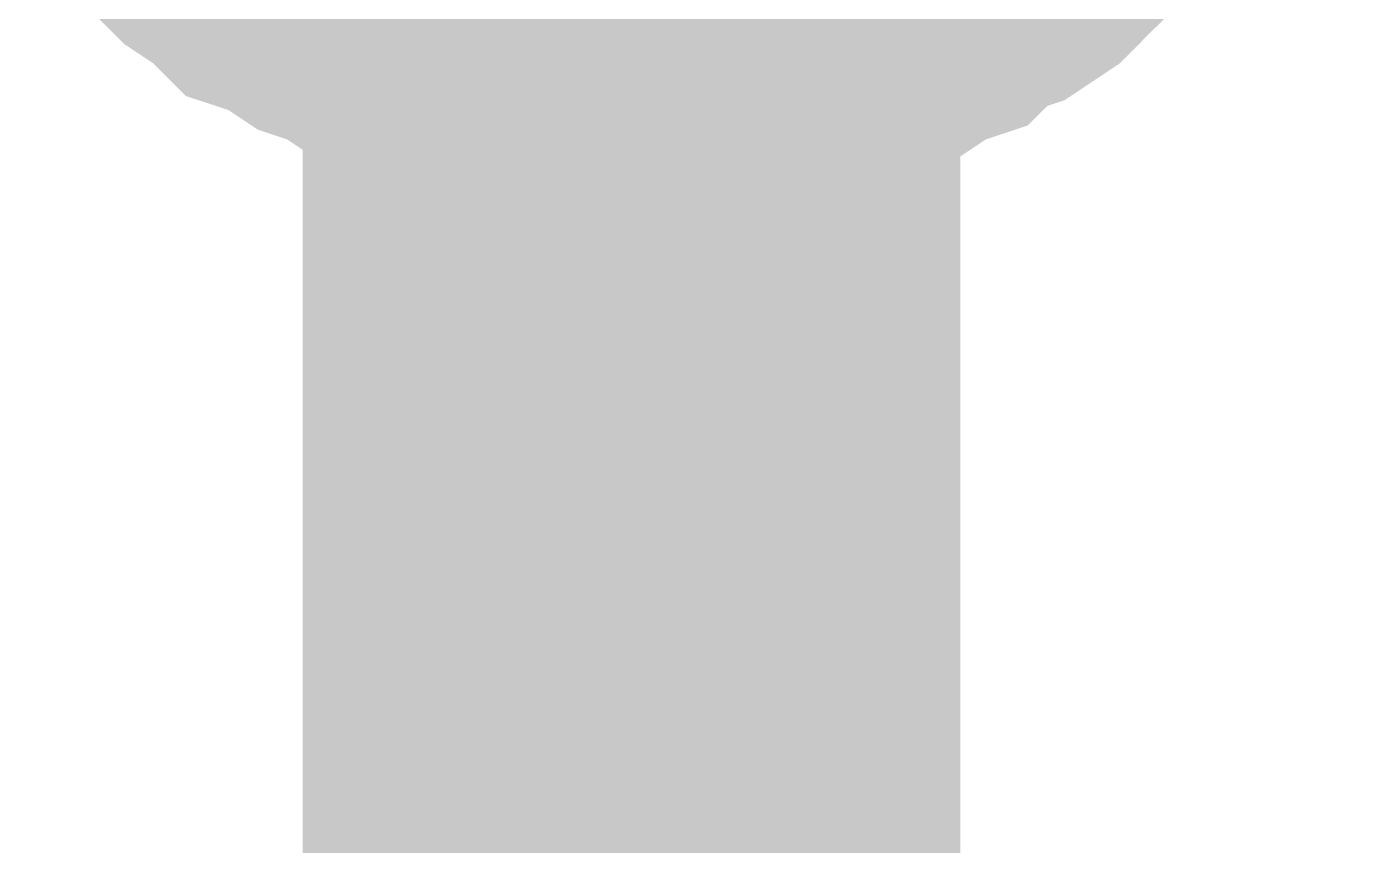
# Model space of a CAD drawing. Header units: inches. Extents: x 0 to 841, y 0 to 594.
# Drawn here: x 344.319 to 345.848, y 258.374 to 259.306 of the extents above; entities that cross this region are included whole.
import ezdxf

# ---------------------------------------------------------------- set-up
doc = ezdxf.new("R2010")
doc.units = ezdxf.units.IN
doc.layers.add('Sheet', color=255, linetype='Continuous')

msp = doc.modelspace()

# ---------------------------------------------------------------- linework, layer by layer
at = {"layer": 'Sheet'}
for points in [[(345.0081, 249.993, 0.7493, 0.7493, 0), (345.0081, 254.9901, 0.7493, 0.7493, 0), (345.0081, 259.9985, 0.7493, 0.7493, 0), (345.0081, 264.9957, 0.7493, 0.7493, 0), (345.0081, 269.9929, 0.7493, 0.7493, 0), (350.0049, 269.9929, 0.7493, 0.7493, 0)], [(345.0081, 259.2349, 0.2997, 0.2997, 0), (344.9744, 259.2349, 0.2997, 0.2997, 0), (344.9295, 259.2349, 0.2997, 0.2997, 0), (344.8958, 259.2461, 0.2997, 0.2997, 0), (344.8509, 259.2461, 0.2997, 0.2997, 0), (344.8172, 259.2574, 0.2997, 0.2997, 0), (344.7835, 259.2686, 0.2997, 0.2997, 0), (344.7498, 259.2798, 0.2997, 0.2997, 0), (344.7161, 259.2911, 0.2997, 0.2997, 0), (344.6824, 259.3135, 0.2997, 0.2997, 0), (344.6488, 259.3248, 0.2997, 0.2997, 0), (344.6151, 259.3472, 0.2997, 0.2997, 0), (344.5814, 259.3584, 0.2997, 0.2997, 0), (344.5589, 259.3809, 0.2997, 0.2997, 0), (344.5252, 259.4034, 0.2997, 0.2997, 0), (344.4915, 259.437, 0.2997, 0.2997, 0), (344.4691, 259.4595, 0.2997, 0.2997, 0)], [(345.0081, 259.2349, 0.2997, 0.2997, 0), (344.9744, 259.2349, 0.2997, 0.2997, 0), (344.9295, 259.2349, 0.2997, 0.2997, 0), (344.8958, 259.2461, 0.2997, 0.2997, 0), (344.8509, 259.2461, 0.2997, 0.2997, 0), (344.8172, 259.2574, 0.2997, 0.2997, 0), (344.7835, 259.2686, 0.2997, 0.2997, 0), (344.7498, 259.2798, 0.2997, 0.2997, 0), (344.7161, 259.2911, 0.2997, 0.2997, 0), (344.6824, 259.3135, 0.2997, 0.2997, 0), (344.6488, 259.3248, 0.2997, 0.2997, 0), (344.6151, 259.3472, 0.2997, 0.2997, 0), (344.5814, 259.3584, 0.2997, 0.2997, 0), (344.5589, 259.3809, 0.2997, 0.2997, 0), (344.5252, 259.4034, 0.2997, 0.2997, 0), (344.4915, 259.437, 0.2997, 0.2997, 0), (344.4691, 259.4595, 0.2997, 0.2997, 0)], [(345.5471, 259.4595, 0.2997, 0.2997, 0), (345.5246, 259.437, 0.2997, 0.2997, 0), (345.4909, 259.4034, 0.2997, 0.2997, 0), (345.4685, 259.3809, 0.2997, 0.2997, 0), (345.4348, 259.3584, 0.2997, 0.2997, 0), (345.4011, 259.3472, 0.2997, 0.2997, 0), (345.3786, 259.3248, 0.2997, 0.2997, 0), (345.3449, 259.3135, 0.2997, 0.2997, 0), (345.3113, 259.2911, 0.2997, 0.2997, 0), (345.2776, 259.2798, 0.2997, 0.2997, 0), (345.2327, 259.2686, 0.2997, 0.2997, 0), (345.199, 259.2574, 0.2997, 0.2997, 0), (345.1653, 259.2461, 0.2997, 0.2997, 0), (345.1204, 259.2461, 0.2997, 0.2997, 0), (345.0867, 259.2349, 0.2997, 0.2997, 0), (345.053, 259.2349, 0.2997, 0.2997, 0), (345.0081, 259.2349, 0.2997, 0.2997, 0)], [(345.5471, 259.4595, 0.2997, 0.2997, 0), (345.5246, 259.437, 0.2997, 0.2997, 0), (345.4909, 259.4034, 0.2997, 0.2997, 0), (345.4685, 259.3809, 0.2997, 0.2997, 0), (345.4348, 259.3584, 0.2997, 0.2997, 0), (345.4011, 259.3472, 0.2997, 0.2997, 0), (345.3786, 259.3248, 0.2997, 0.2997, 0), (345.3449, 259.3135, 0.2997, 0.2997, 0), (345.3113, 259.2911, 0.2997, 0.2997, 0), (345.2776, 259.2798, 0.2997, 0.2997, 0), (345.2327, 259.2686, 0.2997, 0.2997, 0), (345.199, 259.2574, 0.2997, 0.2997, 0), (345.1653, 259.2461, 0.2997, 0.2997, 0), (345.1204, 259.2461, 0.2997, 0.2997, 0), (345.0867, 259.2349, 0.2997, 0.2997, 0), (345.053, 259.2349, 0.2997, 0.2997, 0), (345.0081, 259.2349, 0.2997, 0.2997, 0)], [(345.0081, 259.2349, 0.0991, 0.0991, 0), (344.9744, 259.2349, 0.0991, 0.0991, 0), (344.9295, 259.2349, 0.0991, 0.0991, 0), (344.8958, 259.2461, 0.0991, 0.0991, 0), (344.8509, 259.2461, 0.0991, 0.0991, 0), (344.8172, 259.2574, 0.0991, 0.0991, 0), (344.7835, 259.2686, 0.0991, 0.0991, 0), (344.7498, 259.2798, 0.0991, 0.0991, 0), (344.7161, 259.2911, 0.0991, 0.0991, 0), (344.6824, 259.3135, 0.0991, 0.0991, 0), (344.6488, 259.3248, 0.0991, 0.0991, 0), (344.6151, 259.3472, 0.0991, 0.0991, 0), (344.5814, 259.3584, 0.0991, 0.0991, 0)], [(345.0081, 259.2349, 0.0991, 0.0991, 0), (344.9744, 259.2349, 0.0991, 0.0991, 0), (344.9295, 259.2349, 0.0991, 0.0991, 0), (344.8958, 259.2461, 0.0991, 0.0991, 0), (344.8509, 259.2461, 0.0991, 0.0991, 0), (344.8172, 259.2574, 0.0991, 0.0991, 0), (344.7835, 259.2686, 0.0991, 0.0991, 0), (344.7498, 259.2798, 0.0991, 0.0991, 0), (344.7161, 259.2911, 0.0991, 0.0991, 0), (344.6824, 259.3135, 0.0991, 0.0991, 0), (344.6488, 259.3248, 0.0991, 0.0991, 0), (344.6151, 259.3472, 0.0991, 0.0991, 0), (344.5814, 259.3584, 0.0991, 0.0991, 0)], [(345.4348, 259.3584, 0.0991, 0.0991, 0), (345.4011, 259.3472, 0.0991, 0.0991, 0), (345.3786, 259.3248, 0.0991, 0.0991, 0), (345.3449, 259.3135, 0.0991, 0.0991, 0), (345.3113, 259.2911, 0.0991, 0.0991, 0), (345.2776, 259.2798, 0.0991, 0.0991, 0), (345.2327, 259.2686, 0.0991, 0.0991, 0), (345.199, 259.2574, 0.0991, 0.0991, 0), (345.1653, 259.2461, 0.0991, 0.0991, 0), (345.1204, 259.2461, 0.0991, 0.0991, 0), (345.0867, 259.2349, 0.0991, 0.0991, 0), (345.053, 259.2349, 0.0991, 0.0991, 0), (345.0081, 259.2349, 0.0991, 0.0991, 0)], [(345.4348, 259.3584, 0.0991, 0.0991, 0), (345.4011, 259.3472, 0.0991, 0.0991, 0), (345.3786, 259.3248, 0.0991, 0.0991, 0), (345.3449, 259.3135, 0.0991, 0.0991, 0), (345.3113, 259.2911, 0.0991, 0.0991, 0), (345.2776, 259.2798, 0.0991, 0.0991, 0), (345.2327, 259.2686, 0.0991, 0.0991, 0), (345.199, 259.2574, 0.0991, 0.0991, 0), (345.1653, 259.2461, 0.0991, 0.0991, 0), (345.1204, 259.2461, 0.0991, 0.0991, 0), (345.0867, 259.2349, 0.0991, 0.0991, 0), (345.053, 259.2349, 0.0991, 0.0991, 0), (345.0081, 259.2349, 0.0991, 0.0991, 0)]]:
    msp.add_lwpolyline(points, format="xyseb", dxfattribs=at)

doc.saveas('drawing.dxf')
